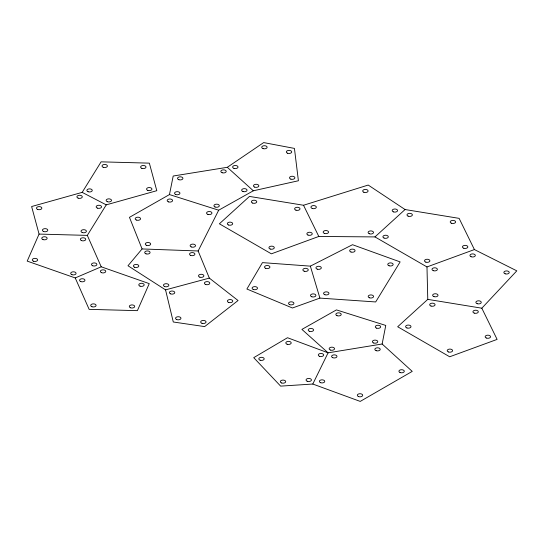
<?xml version="1.0" encoding="UTF-8"?>
<svg xmlns="http://www.w3.org/2000/svg" width="544" height="544" viewBox="0 0 544 544"><rect width="100%" height="100%" fill="white"/><g stroke="black" fill="none" stroke-linecap="round" stroke-linejoin="round"><path stroke-width="0.82" d="M382.14 344.005L385.757 325.434L336.444 309.903L301.913 329.399L328.086 352.832L382.14 344.005L412.236 371.389L360.23 401.411L312.8 384.037L280.636 386.124L253.728 357.66L287.497 337.722L328.086 352.832L312.8 384.037M142.079 248.941L129.458 217.335L169.47 194.575L173.196 176.018L227.304 167.3L263.677 142.589L294.433 148.41L298.404 180.758L253.334 190.788L218.681 210.208L198.138 250.981L209.338 278.106L238.061 300.526L204.653 326.604L173.291 321.994L165.546 289.87L127.983 265.758L142.079 248.941L198.138 250.981M101.225 266.805L87.312 235.389L106.25 204.857L156.794 190.699L149.355 163.146L101.109 161.84L82.171 192.372L31.627 206.53L39.066 234.083L27.2 261.113L75.228 277.936L101.225 266.805L149.253 283.628L137.387 310.658L89.141 309.352L75.228 277.936M481.821 308.196L497.114 339.402L449.684 356.776L397.678 326.754L427.774 299.37L481.821 308.196L516.8 270.844L474.409 249.567L459.122 218.362L405.069 209.535L368.213 185.055L303.518 205.251L249.472 196.425L219.375 223.808L271.381 253.83L318.811 236.456L374.972 236.919L426.979 266.941L474.409 249.567M374.972 236.919L405.069 209.535M310.359 266.138L352.512 244.705L400.132 261.909L375.673 301.954L319.899 298.098L292.448 307.999L246.894 289.027L262.446 262.623L310.359 266.138L319.899 298.098M165.546 289.87L209.338 278.106M39.066 234.083L87.312 235.389M169.47 194.575L218.681 210.208M82.171 192.372L106.25 204.857M227.304 167.3L253.334 190.788M303.518 205.251L318.811 236.456M426.979 266.941L427.774 299.37M287.157 344.257A2.7 1.557 0 0 0 291.203 342.91A2.7 1.557 0 0 0 287.157 341.564A2.7 1.557 0 0 0 287.157 344.257M260.148 360.21A2.7 1.557 0 0 0 264.194 358.863A2.7 1.557 0 0 0 260.148 357.517A2.7 1.557 0 0 0 260.148 360.21M281.67 382.983A2.7 1.557 0 0 0 285.716 381.636A2.7 1.557 0 0 0 281.67 380.29A2.7 1.557 0 0 0 281.67 382.983M307.183 381.235A2.7 1.557 0 0 0 311.433 380.113A2.7 1.557 0 0 0 307.632 378.549A2.7 1.557 0 0 0 307.183 381.235M319.634 356.347A2.7 1.557 0 0 0 323.68 355.001A2.7 1.557 0 0 0 319.634 353.654A2.7 1.557 0 0 0 319.634 356.347M332.724 357.68A2.693 1.557 0 0 0 336.974 356.565A2.693 1.557 0 0 0 333.173 354.994A2.693 1.557 0 0 0 332.724 357.68M320.708 382.724A2.7 1.557 0 0 0 324.754 381.378A2.7 1.557 0 0 0 320.708 380.032A2.7 1.557 0 0 0 320.708 382.724M358.435 396.542A2.693 1.557 0 0 0 362.685 395.427A2.693 1.557 0 0 0 358.884 393.863A2.693 1.557 0 0 0 358.435 396.542M400.044 372.524A2.7 1.557 0 0 0 404.287 371.409A2.7 1.557 0 0 0 400.486 369.845A2.7 1.557 0 0 0 400.044 372.524M376.183 350.696A2.7 1.557 0 0 0 380.229 349.35A2.7 1.557 0 0 0 376.183 348.004A2.7 1.557 0 0 0 376.183 350.696M376.632 328.161A2.7 1.557 0 0 0 380.671 326.815A2.7 1.557 0 0 0 376.632 325.462A2.7 1.557 0 0 0 376.632 328.161M336.967 315.649A2.693 1.557 0 0 0 341.217 314.534A2.693 1.557 0 0 0 337.416 312.97A2.693 1.557 0 0 0 336.967 315.649M309.339 331.248A2.7 1.557 0 0 0 313.589 330.133A2.7 1.557 0 0 0 309.781 328.562A2.7 1.557 0 0 0 309.339 331.248M330.494 350.078A2.7 1.557 0 0 0 334.54 348.731A2.7 1.557 0 0 0 330.494 347.378A2.7 1.557 0 0 0 330.494 350.078M373.735 343.012A2.7 1.557 0 0 0 377.781 341.666A2.7 1.557 0 0 0 373.735 340.32A2.7 1.557 0 0 0 373.735 343.012M176.698 319.546A2.7 1.557 0 0 0 180.948 318.424A2.7 1.557 0 0 0 177.147 316.86A2.7 1.557 0 0 0 176.698 319.546M202.008 323.313A2.7 1.557 0 0 0 206.054 321.966A2.7 1.557 0 0 0 202.008 320.62A2.7 1.557 0 0 0 202.008 323.313M228.732 302.457A2.7 1.557 0 0 0 232.778 301.104A2.7 1.557 0 0 0 228.732 299.758A2.7 1.557 0 0 0 228.732 302.457M205.761 284.519A2.7 1.557 0 0 0 209.807 283.172A2.7 1.557 0 0 0 205.761 281.819A2.7 1.557 0 0 0 205.761 284.519M170.51 293.848A2.7 1.557 0 0 0 174.76 292.726A2.7 1.557 0 0 0 170.952 291.162A2.7 1.557 0 0 0 170.51 293.848M242.998 191.536A2.7 1.557 0 0 0 247.044 190.182A2.7 1.557 0 0 0 242.998 188.836A2.7 1.557 0 0 0 242.998 191.536M222.17 172.74A2.7 1.557 0 0 0 226.216 171.394A2.7 1.557 0 0 0 222.17 170.048A2.7 1.557 0 0 0 222.17 172.74M178.888 179.717A2.693 1.557 0 0 0 182.934 178.371A2.693 1.557 0 0 0 178.888 177.018A2.693 1.557 0 0 0 178.888 179.717M175.685 194.487A2.7 1.557 0 0 0 179.935 193.365A2.7 1.557 0 0 0 176.134 191.801A2.7 1.557 0 0 0 175.685 194.487M215.057 206.992A2.693 1.557 0 0 0 219.307 205.877A2.693 1.557 0 0 0 215.506 204.306A2.693 1.557 0 0 0 215.057 206.992M290.863 179.146A2.7 1.557 0 0 0 294.902 177.8A2.7 1.557 0 0 0 290.863 176.453A2.7 1.557 0 0 0 290.863 179.146M287.463 153.19A2.7 1.557 0 0 0 291.713 152.068A2.7 1.557 0 0 0 287.912 150.504A2.7 1.557 0 0 0 287.463 153.19M263.078 148.614A2.7 1.557 0 0 0 267.124 147.261A2.7 1.557 0 0 0 263.078 145.914A2.7 1.557 0 0 0 263.078 148.614M233.981 168.382A2.7 1.557 0 0 0 238.02 167.035A2.7 1.557 0 0 0 233.981 165.682A2.7 1.557 0 0 0 233.981 168.382M254.585 187.088A2.7 1.557 0 0 0 258.835 185.973A2.7 1.557 0 0 0 255.034 184.409A2.7 1.557 0 0 0 254.585 187.088M199.845 277.182A2.7 1.557 0 0 0 203.891 275.835A2.7 1.557 0 0 0 199.845 274.482A2.7 1.557 0 0 0 199.845 277.182M190.672 255.401A2.7 1.557 0 0 0 194.915 254.279A2.7 1.557 0 0 0 191.114 252.715A2.7 1.557 0 0 0 190.672 255.401M146.037 253.844A2.693 1.557 0 0 0 150.083 252.498A2.693 1.557 0 0 0 146.037 251.151A2.693 1.557 0 0 0 146.037 253.844M134.545 267.22A2.7 1.557 0 0 0 138.795 266.104A2.7 1.557 0 0 0 134.994 264.534A2.7 1.557 0 0 0 134.545 267.22M164.594 286.511A2.7 1.557 0 0 0 168.844 285.389A2.7 1.557 0 0 0 165.043 283.825A2.7 1.557 0 0 0 164.594 286.511M207.91 214.397A2.7 1.557 0 0 0 211.956 213.051A2.7 1.557 0 0 0 207.91 211.704A2.7 1.557 0 0 0 207.91 214.397M168.538 201.892A2.7 1.557 0 0 0 172.584 200.546A2.7 1.557 0 0 0 168.538 199.192A2.7 1.557 0 0 0 168.538 201.892M136.313 220.021A2.7 1.557 0 0 0 140.563 218.899A2.7 1.557 0 0 0 136.762 217.335A2.7 1.557 0 0 0 136.313 220.021M146.411 245.296A2.7 1.557 0 0 0 150.661 244.181A2.7 1.557 0 0 0 146.86 242.617A2.7 1.557 0 0 0 146.411 245.296M191.257 246.935A2.7 1.557 0 0 0 195.507 245.82A2.7 1.557 0 0 0 191.706 244.249A2.7 1.557 0 0 0 191.257 246.935M253.232 289.442A2.7 1.557 0 0 0 257.482 288.327A2.7 1.557 0 0 0 253.681 286.756A2.7 1.557 0 0 0 253.232 289.442M289.68 304.62A2.7 1.557 0 0 0 293.923 303.504A2.7 1.557 0 0 0 290.122 301.94A2.7 1.557 0 0 0 289.68 304.62M311.855 296.786A2.7 1.557 0 0 0 315.901 295.433A2.7 1.557 0 0 0 311.855 294.086A2.7 1.557 0 0 0 311.855 296.786M304.218 271.218A2.7 1.557 0 0 0 308.264 269.865A2.7 1.557 0 0 0 304.218 268.518A2.7 1.557 0 0 0 304.218 271.218M265.669 268.321A2.7 1.557 0 0 0 269.919 267.206A2.7 1.557 0 0 0 266.118 265.635A2.7 1.557 0 0 0 265.669 268.321M369.532 297.82A2.7 1.557 0 0 0 373.578 296.473A2.7 1.557 0 0 0 369.532 295.127A2.7 1.557 0 0 0 369.532 297.82M389.103 265.785A2.7 1.557 0 0 0 393.149 264.438A2.7 1.557 0 0 0 389.103 263.092A2.7 1.557 0 0 0 389.103 265.785M351.009 252.028A2.693 1.557 0 0 0 355.055 250.675A2.693 1.557 0 0 0 351.009 249.329A2.693 1.557 0 0 0 351.009 252.028M317.281 269.171A2.7 1.557 0 0 0 321.327 267.825A2.7 1.557 0 0 0 317.281 266.478A2.7 1.557 0 0 0 317.281 269.171M324.918 294.739A2.7 1.557 0 0 0 328.964 293.393A2.7 1.557 0 0 0 324.918 292.046A2.7 1.557 0 0 0 324.918 294.739M147.805 190.386A2.7 1.557 0 0 0 151.953 189.149A2.7 1.557 0 0 0 148.022 187.694A2.7 1.557 0 0 0 147.805 190.386M141.855 168.348A2.7 1.557 0 0 0 146.003 167.11A2.7 1.557 0 0 0 142.072 165.655A2.7 1.557 0 0 0 141.855 168.348M103.258 167.3A2.693 1.557 0 0 0 107.406 166.063A2.693 1.557 0 0 0 103.476 164.608A2.693 1.557 0 0 0 103.258 167.3M88.108 191.726A2.693 1.557 0 0 0 92.256 190.488A2.693 1.557 0 0 0 88.325 189.033A2.693 1.557 0 0 0 88.108 191.726M107.372 201.708A2.7 1.557 0 0 0 111.52 200.478A2.7 1.557 0 0 0 107.59 199.016A2.7 1.557 0 0 0 107.372 201.708M81.593 240.632A2.7 1.557 0 0 0 85.741 239.394A2.7 1.557 0 0 0 81.811 237.939A2.7 1.557 0 0 0 81.593 240.632M42.996 239.591A2.7 1.557 0 0 0 47.144 238.354A2.7 1.557 0 0 0 43.214 236.898A2.7 1.557 0 0 0 42.996 239.591M33.504 261.215A2.7 1.557 0 0 0 37.652 259.978A2.7 1.557 0 0 0 33.721 258.522A2.7 1.557 0 0 0 33.504 261.215M71.924 274.672A2.693 1.557 0 0 0 76.072 273.435A2.693 1.557 0 0 0 72.141 271.98A2.693 1.557 0 0 0 71.924 274.672M92.725 265.771A2.7 1.557 0 0 0 96.873 264.534A2.7 1.557 0 0 0 92.942 263.078A2.7 1.557 0 0 0 92.725 265.771M97.403 208.121A2.7 1.557 0 0 0 101.551 206.89A2.7 1.557 0 0 0 97.621 205.428A2.7 1.557 0 0 0 97.403 208.121M78.139 198.138A2.693 1.557 0 0 0 82.287 196.901A2.693 1.557 0 0 0 78.356 195.446A2.693 1.557 0 0 0 78.139 198.138M37.706 209.46A2.7 1.557 0 0 0 41.854 208.223A2.7 1.557 0 0 0 37.924 206.768A2.7 1.557 0 0 0 37.706 209.46M43.649 231.506A2.7 1.557 0 0 0 47.804 230.268A2.7 1.557 0 0 0 43.874 228.813A2.7 1.557 0 0 0 43.649 231.506M82.253 232.546A2.7 1.557 0 0 0 86.401 231.309A2.7 1.557 0 0 0 82.47 229.854A2.7 1.557 0 0 0 82.253 232.546M130.54 307.775A2.7 1.557 0 0 0 134.694 306.537A2.7 1.557 0 0 0 130.757 305.082A2.7 1.557 0 0 0 130.54 307.775M140.032 286.151A2.693 1.557 0 0 0 144.18 284.913A2.693 1.557 0 0 0 140.25 283.451A2.693 1.557 0 0 0 140.032 286.151M101.612 272.694A2.7 1.557 0 0 0 105.76 271.456A2.7 1.557 0 0 0 101.83 270.001A2.7 1.557 0 0 0 101.612 272.694M80.811 281.595A2.7 1.557 0 0 0 84.959 280.357A2.7 1.557 0 0 0 81.029 278.902A2.7 1.557 0 0 0 80.811 281.595M91.943 306.728A2.693 1.557 0 0 0 96.091 305.49A2.693 1.557 0 0 0 92.16 304.035A2.693 1.557 0 0 0 91.943 306.728M252.511 203.041A2.7 1.557 0 0 0 256.761 201.919A2.7 1.557 0 0 0 252.96 200.355A2.7 1.557 0 0 0 252.511 203.041M228.657 225.026A2.7 1.557 0 0 0 232.696 223.679A2.7 1.557 0 0 0 228.657 222.333A2.7 1.557 0 0 0 228.657 225.026M270.259 249.043A2.7 1.557 0 0 0 274.298 247.697A2.7 1.557 0 0 0 270.259 246.35A2.7 1.557 0 0 0 270.259 249.043M307.986 235.062A2.7 1.557 0 0 0 312.236 233.947A2.7 1.557 0 0 0 308.428 232.383A2.7 1.557 0 0 0 307.986 235.062M295.97 210.181A2.693 1.557 0 0 0 300.016 208.835A2.693 1.557 0 0 0 295.97 207.482A2.693 1.557 0 0 0 295.97 210.181M363.834 192.243A2.7 1.557 0 0 0 368.077 191.128A2.7 1.557 0 0 0 364.276 189.557A2.7 1.557 0 0 0 363.834 192.243M312.29 208.481A2.7 1.557 0 0 0 316.336 207.128A2.7 1.557 0 0 0 312.29 205.782A2.7 1.557 0 0 0 312.29 208.481M324.523 233.444A2.7 1.557 0 0 0 328.569 232.098A2.7 1.557 0 0 0 324.523 230.744A2.7 1.557 0 0 0 324.523 233.444M369.24 233.73A2.7 1.557 0 0 0 373.49 232.608A2.7 1.557 0 0 0 369.682 231.044A2.7 1.557 0 0 0 369.24 233.73M393.53 211.902A2.7 1.557 0 0 0 397.576 210.555A2.7 1.557 0 0 0 393.53 209.209A2.7 1.557 0 0 0 393.53 211.902M474.273 313.12A2.7 1.557 0 0 0 478.319 311.773A2.7 1.557 0 0 0 474.273 310.427A2.7 1.557 0 0 0 474.273 313.12M431.032 306.061A2.7 1.557 0 0 0 435.078 304.715A2.7 1.557 0 0 0 431.032 303.368A2.7 1.557 0 0 0 431.032 306.061M406.953 327.971A2.7 1.557 0 0 0 410.999 326.618A2.7 1.557 0 0 0 406.953 325.271A2.7 1.557 0 0 0 406.953 327.971M448.562 351.988A2.7 1.557 0 0 0 452.601 350.642A2.7 1.557 0 0 0 448.562 349.289A2.7 1.557 0 0 0 448.562 351.988M486.288 338.008A2.693 1.557 0 0 0 490.538 336.886A2.693 1.557 0 0 0 486.73 335.322A2.693 1.557 0 0 0 486.288 338.008M451.35 223.21A2.7 1.557 0 0 0 455.6 222.088A2.7 1.557 0 0 0 451.799 220.524A2.7 1.557 0 0 0 451.35 223.21M408.109 216.145A2.7 1.557 0 0 0 412.359 215.03A2.7 1.557 0 0 0 408.558 213.466A2.7 1.557 0 0 0 408.109 216.145M384.037 238.054A2.693 1.557 0 0 0 388.287 236.932A2.693 1.557 0 0 0 384.486 235.368A2.693 1.557 0 0 0 384.037 238.054M425.857 262.154A2.7 1.557 0 0 0 429.903 260.807A2.7 1.557 0 0 0 425.857 259.454A2.7 1.557 0 0 0 425.857 262.154M463.801 248.254A2.7 1.557 0 0 0 467.847 246.908A2.7 1.557 0 0 0 463.801 245.555A2.7 1.557 0 0 0 463.801 248.254M505.206 273.816A2.7 1.557 0 0 0 509.245 272.469A2.7 1.557 0 0 0 505.206 271.123A2.7 1.557 0 0 0 505.206 273.816M471.07 256.714A2.7 1.557 0 0 0 475.32 255.598A2.7 1.557 0 0 0 471.519 254.034A2.7 1.557 0 0 0 471.07 256.714M433.344 270.694A2.7 1.557 0 0 0 437.39 269.348A2.7 1.557 0 0 0 433.344 268.002A2.7 1.557 0 0 0 433.344 270.694M433.983 296.636A2.7 1.557 0 0 0 438.022 295.29A2.7 1.557 0 0 0 433.983 293.944A2.7 1.557 0 0 0 433.983 296.636M477.224 303.702A2.7 1.557 0 0 0 481.263 302.355A2.7 1.557 0 0 0 477.224 301.002A2.7 1.557 0 0 0 477.224 303.702"/></g></svg>
